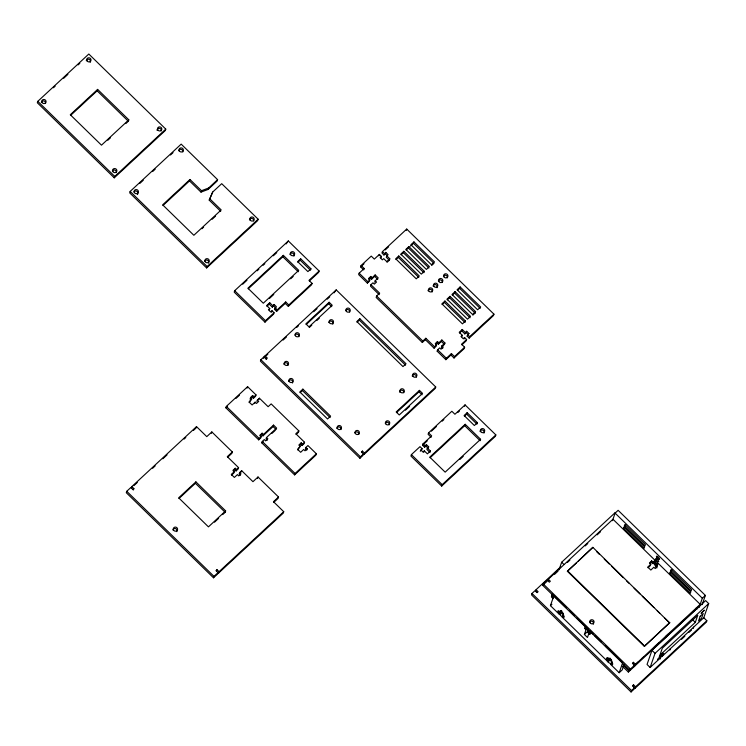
<?xml version="1.0" encoding="UTF-8"?>
<svg xmlns="http://www.w3.org/2000/svg" width="746" height="746" viewBox="0 0 746 746"><rect width="100%" height="100%" fill="white"/><g stroke="black" fill="none" stroke-linecap="round" stroke-linejoin="round"><path stroke-width="1.12" d="M37.794 101.335L37.3 102.743L114.269 177.828L165.295 130.522L165.78 129.114L88.811 54.029L37.794 101.335L114.763 176.42L114.269 177.828M70.656 115.36L97.139 90.816L97.623 89.399L128.825 119.836L128.331 121.244L125.776 123.622M200.991 192.123L201.485 190.715L189.988 179.497L189.503 180.914L200.991 192.123L208.106 189.437L217.114 181.082L217.608 179.665L181.175 144.127L130.158 191.433L129.664 192.85L206.633 267.935L257.65 220.63L258.144 219.212L221.711 183.675L212.703 192.03L209.206 200.133L220.695 211.351M208.106 189.437L208.6 188.02L217.608 179.665M212.703 192.03L209.206 200.133M227.651 457.289L231.866 453.372L232.36 451.964L211.836 431.934L206.773 436.634L196.515 426.619L131.828 486.597L133.879 488.602L133.385 490.01L130.811 487.539L126.764 491.288L126.27 492.705L213.505 577.796L217.552 574.047L218.046 572.63L213.99 576.388L213.505 577.796M206.633 267.935L207.127 266.518L258.144 219.212M131.333 488.005L131.828 486.597M309.348 281L318.626 272.402L319.12 270.985L288.329 240.949L234.682 290.698L234.188 292.115L264.97 322.141L273.577 314.169L274.071 312.751L272.02 310.756L270.705 311.977L268.448 309.767L269.763 308.546L266.686 305.543L269.716 302.727L272.794 305.729L272.309 307.147L269.231 304.144L269.716 302.727M196.515 426.619L196.021 428.036L193.466 430.405M211.342 433.351L211.836 431.934M179.003 498.477L195.396 483.287L195.89 481.869L225.646 510.907L225.161 512.315L222.7 514.6M262.098 433.193L261.613 434.61L262.946 435.906L263.431 434.498L262.098 433.193L259.878 435.263L261.212 436.559L260.718 437.977L258.694 439.851L225.851 407.81L226.346 406.402L247.607 386.689L256.027 394.914L255.542 396.322L253.5 398.215L252.167 396.919L252.661 395.501L253.994 396.807L253.5 398.215M248.259 288.823L282.846 256.755L283.34 255.346L298.736 270.36L263.301 303.212L247.905 288.198L283.34 255.346M288.329 240.949L286.138 243.942M264.97 322.141L265.464 320.733L274.071 312.751M269.269 309.963L269.763 308.546M272.309 307.147L274.118 304.517L276.374 306.718L274.565 309.348L276.617 311.352L285.224 303.37L285.709 301.962L288.795 304.965L288.301 306.373L285.224 303.37M271.525 312.164L272.02 310.756M247.113 388.106L247.607 386.689M276.617 311.352L277.111 309.935L285.709 301.962M363.992 454.482L364.477 453.074L362.425 451.069L361.418 452.001L363.992 454.482L435.254 388.405L435.748 386.988L336.204 289.886L264.933 355.963L266.984 357.959L266.49 359.376L263.925 356.896L260.886 359.712L260.391 361.129L359.936 458.24L362.976 455.424L363.47 454.006L360.43 456.822L359.936 458.24M263.431 358.313L263.925 356.896M264.933 355.963L264.438 357.371L267.833 354.229M252.661 395.501L250.432 397.562L251.766 398.868L249.229 402.598M300.2 260.195L300.694 258.787L310.951 268.793L310.457 270.211L300.2 260.195L297.915 262.312M254.666 403.558L255.151 402.15L256.484 403.446L258.713 401.385L257.379 400.08L259.403 398.205L268.131 406.71L271.162 403.894L298.876 430.927L298.381 432.344L296.106 434.452M256.885 401.497L257.379 400.08M258.909 399.614L259.403 398.205M234.738 469.654L235.232 468.246L236.566 469.542L236.072 470.959L234.738 469.654L233.256 471.034M235.232 468.246L233.004 470.306L234.337 471.612L233.843 473.02L231.568 475.137M232.36 451.964L227.297 456.655L238.589 467.667L238.095 469.075L236.072 470.959M273.829 502.338L278.053 498.421L278.547 497.013L258.013 476.992L252.959 481.683L241.667 470.67L239.643 472.544L239.149 473.962L240.482 475.258M241.172 472.078L241.667 470.67M319.12 270.985L308.993 280.375L312.08 283.377L311.586 284.785L288.301 306.373M258.694 439.851L259.188 438.434L261.212 436.559M216.508 571.1L217.002 569.692L219.054 571.688L218.559 573.105L215.986 570.625L217.002 569.692M305.907 447.423L307.24 448.719L306.755 450.136L305.422 448.831L305.907 447.423L307.93 445.548L316.36 453.764L315.866 455.181L294.614 474.885L261.771 442.854L262.266 441.445L264.289 439.562L265.623 440.867L267.851 438.797L266.518 437.501L276.635 428.111L273.558 425.108L263.431 434.498M266.518 437.501L266.024 438.909L267.357 440.215M262.946 435.906L273.064 426.525L273.558 425.108M257.529 478.4L258.013 476.992M306.214 324.501L328.669 303.687L329.154 302.27L332.24 305.273L308.956 326.86L305.869 323.857L329.154 302.27M336.204 289.886L334.012 292.87M300.106 392.648L302.382 390.531L302.876 389.123L330.59 416.156L327.55 418.972L299.836 391.939L302.876 389.123M361.12 265.492L364.207 268.495L363.712 269.903L360.635 266.9L361.12 265.492L371.247 256.102L374.324 259.104L379.388 254.414L381.439 256.419L380.945 257.827M364.207 268.495L359.143 273.185L358.649 274.603L367.377 283.107L369.401 281.233L369.885 279.815L368.552 278.519L370.781 276.449L372.114 277.754L371.629 279.163L370.286 277.866L370.781 276.449M300.694 444.252L301.188 442.844L302.522 444.14L302.027 445.558L300.694 444.252L299.211 445.632M301.188 442.844L298.959 444.905L300.293 446.211L297.757 449.941M298.876 430.927L295.836 433.743L304.564 442.257L304.07 443.665L302.027 445.558M294.614 474.885L295.099 473.477L316.36 453.764M278.547 497.013L273.484 501.704L283.741 511.719L283.256 513.127L218.559 573.105M367.377 283.107L367.862 281.699L369.885 279.815M378.893 255.822L379.388 254.414M372.114 277.754L375.154 274.938L378.231 277.941L375.191 280.757L376.525 282.063L374.305 284.123L372.972 282.818L370.939 284.702L370.454 286.11L379.173 294.623M465.345 332.492L462.268 329.49L461.774 330.898L464.851 333.9L466.66 331.271L468.917 333.471L467.117 336.101L469.169 338.106L493.46 315.577L493.955 314.169L406.719 229.069L382.428 251.598L381.933 253.015L383.985 255.011L385.794 252.381L388.051 254.582L386.241 257.211L389.319 260.214L387.043 262.331M357.082 322.253L359.358 320.137L359.852 318.728L406.029 363.778L402.989 366.594L356.812 321.545L359.852 318.728M371.629 279.163L374.66 276.346L375.154 274.938M383.985 255.011L385.794 252.381M374.706 282.165L375.191 280.757M370.939 284.702L379.667 293.206L376.627 296.022L376.133 297.44L422.32 342.489L425.36 339.672L425.845 338.255L434.573 346.769L434.079 348.177L425.36 339.672M389.319 260.214L389.813 258.806L386.736 255.803M406.234 230.486L406.719 229.069M395.995 259.505L398.271 257.389L398.765 255.981L419.289 276.001L416.249 278.817L395.725 258.797L398.765 255.981M403.334 252.698L403.828 251.281L424.353 271.311L423.859 272.719L403.334 252.698L401.05 254.806M406.113 250.115L408.398 248.008L408.883 246.59L429.407 266.611L426.376 269.427L405.852 249.406L408.883 246.59M410.421 246.124L413.452 243.308L413.946 241.9L434.47 261.921L431.44 264.737L410.906 244.716L413.946 241.9M361.931 452.477L362.425 451.069M422.32 342.489L422.814 341.071L425.845 338.255M444.448 302.438L444.942 301.03L465.467 321.05L464.972 322.459L444.448 302.438L442.173 304.555M447.236 299.855L449.512 297.747L450.006 296.339L470.53 316.36L467.49 319.176L446.966 299.155L450.006 296.339M396.527 412.603L418.972 391.781L419.466 390.372L422.544 393.375L399.259 414.962L396.182 411.96L419.466 390.372M436.997 342.936L437.492 341.528L438.825 342.824L438.331 344.242L436.997 342.936L435.515 344.316M437.492 341.528L435.263 343.589L436.596 344.894L436.102 346.303L434.079 348.177M452.3 295.164L454.575 293.057L455.069 291.639L475.594 311.66L475.099 313.078L472.824 315.185M450.938 355.003L454.025 358.005L454.51 356.588L451.433 353.585L450.938 355.003L445.884 359.693L437.156 351.18L437.65 349.771L439.674 347.897L441.007 349.193L443.236 347.132L441.902 345.827L444.942 343.011L441.856 340.008L438.825 342.824M457.363 290.474L459.639 288.357L460.133 286.949L480.657 306.97L477.617 309.786L457.093 289.765L460.133 286.949M438.331 344.242L441.371 341.426L441.856 340.008M442.742 348.541L441.408 347.244L441.902 345.827M441.408 347.244L444.448 344.428L444.942 343.011M421.565 450.062L422.059 448.644L420.007 446.649L411.4 454.622L410.906 456.039L441.697 486.066L495.353 436.326L495.848 434.909L465.056 404.882L454.929 414.263L451.852 411.26L428.568 432.848L428.073 434.265L431.16 437.268M445.884 359.693L446.369 358.285L451.433 353.585M420.25 451.283L422.059 448.644M425.919 446.024L428.176 448.225L428.67 446.817L426.414 444.616L424.605 447.246L422.553 445.241L423.047 443.833L431.645 435.85L428.568 432.848M461.821 336.716L462.306 335.308L459.228 332.296L462.268 329.49M424.605 447.246L426.414 444.616M423.821 452.262L424.315 450.854L427.393 453.857L430.433 451.041L427.355 448.038L428.67 446.817M464.077 338.917L464.572 337.509L466.623 339.505L466.129 340.922L461.914 344.829M464.851 333.9L466.66 331.271M427.355 448.038L426.861 449.446L429.938 452.449L430.433 451.041M467.117 336.101L468.917 333.471M466.623 339.505L461.56 344.204L464.637 347.207L464.143 348.615L454.025 358.005M469.169 338.106L469.654 336.688L493.955 314.169M464.562 406.29L465.056 404.882M466.66 414.114L467.155 412.697L477.412 422.712L476.918 424.12L466.66 414.114L464.385 416.221M441.697 486.066L442.191 484.658L495.848 434.909M464.702 425.686L465.196 424.278L480.592 439.291L480.098 440.709L464.702 425.686L430.116 457.755M560.647 566.885L536.048 589.694L538.099 591.699L537.083 592.641L535.031 590.636L531.991 593.452L531.506 594.86L631.051 691.971L634.091 689.155L634.576 687.747L632.524 685.742L633.54 684.8L635.592 686.805L635.098 688.222L633.046 686.217L633.54 684.8M536.048 589.694L535.553 591.112L536.924 592.445M634.007 666.672L634.501 665.255L630.454 669.013L629.96 670.43L542.724 585.33L543.219 583.922L612.97 519.244L655.044 560.293L654.559 561.71L652.536 563.584L651.193 562.279L651.687 560.871L653.02 562.167L652.536 563.584M547.788 580.64L548.282 579.222L550.334 581.227L549.326 582.169L547.266 580.164L546.781 581.572L542.724 585.33M559.006 569.851L561.654 562.242L615.31 512.493M561.887 611.058L558.857 613.874L550.427 605.649L553.868 595.765L566.186 607.776M567.37 571.287L592.846 547.35L669.647 622.91L644.339 646.372L567.37 571.287L576.649 562.689M558.857 613.874L561.458 610.815M610.424 658.401L607.384 661.217L562.223 617.166L562.559 616.224L563.892 617.52L564.246 616.485L562.913 615.189L563.407 613.772L560.33 610.769L559.547 611.888L558.213 610.592L557.849 611.627L559.183 612.923M592.846 547.35L578.337 561.123M612.475 520.661L615.105 513.127L618.136 510.311L705.371 595.411L702.154 604.652M590.618 631.377L589.098 632.785L587.456 637.485L584.379 634.482L586.02 629.773L584.687 628.477L585.05 627.442L586.384 628.738L586.71 627.796L576.854 618.192M584.379 634.482L587.419 631.666L588.398 628.841M623.563 528.317L624.057 526.909L644.581 546.93L644.087 548.338L623.563 528.317L625.083 526.909M624.383 525.967L624.878 524.55L645.402 544.571L644.908 545.988L624.383 525.967L625.903 524.559M607.384 661.217L607.71 660.266L606.377 658.96L606.74 657.925L608.074 659.231L608.857 658.112L611.934 661.115L611.44 662.532L612.783 663.828L612.419 664.863L611.086 663.567L610.76 664.509L619.18 672.724L622.22 669.908L624.132 664.416M651.687 560.871L649.458 562.932L650.792 564.237L650.307 565.645L648.022 567.762M656.946 567.893L655.613 566.587L656.098 565.179L658.131 563.295L700.205 604.344L635.517 664.322L635.023 665.73L632.449 663.259L633.466 662.317L635.517 664.322M619.18 672.724L622.63 662.84L605.388 646.017M622.556 666.383L628.346 672.034L629.335 669.218M632.972 663.735L633.466 662.317M644.339 646.372L669.815 622.434M669.74 573.366L670.234 571.958L690.759 591.979L690.264 593.387L669.74 573.366L671.26 571.958M670.561 571.016L671.055 569.599L691.579 589.62L691.085 591.037L670.561 571.016L672.081 569.608M631.051 691.971L631.545 690.563L634.576 687.747M661.767 656.676L703.776 617.725L708.7 603.598L705.623 600.595L651.967 650.344L647.043 664.462L650.13 667.474L658.727 659.492L659.063 658.55L657.739 659.772L659.912 656.098L662.952 653.282L662.457 654.699L663.772 653.477L661.767 656.676L660.229 655.174A2.173 2.042 19.2 0 1 658.168 658.55M650.13 667.474L655.044 653.347L708.7 603.598M669.88 650.111L670.374 648.694M699.114 607.468L702.331 598.217L705.371 595.411M693.165 628.524L693.659 627.106M695.3 622.397L697.752 615.338L662.327 648.19L659.865 655.249L695.3 622.397L692.223 619.394M703.543 617.492L706.863 620.728L706.369 622.136L635.098 688.222M251.766 398.868L249.033 401.954L252.12 404.966L255.151 402.15M300.293 446.211L297.57 449.297L300.647 452.3L303.678 449.484L305.011 450.789L307.24 448.719M53.46 87.767L55.157 86.191M63.662 78.302L67.914 74.367M78.116 64.902L79.822 63.326M97.623 89.399L70.292 114.744L101.493 145.172L128.825 119.836M107.834 140.248L110.399 137.879M114.763 176.42L165.78 129.114M139.866 183.385L143.269 180.234M152.622 171.561L155.177 169.193M170.48 155L173.035 152.641M189.988 179.497L162.656 204.842L193.857 235.279L221.189 209.934L209.691 198.725M163.02 205.467L189.503 180.914M201.905 228.77L203.611 227.185M212.153 219.268L215.575 216.098M242.702 284.217L246.963 280.263M257.184 270.789L258.881 269.213M263.142 265.268L264.849 263.683M273.362 255.785L276.766 252.633M300.694 258.787L297.654 261.604L307.911 271.609L310.951 268.793M269.558 298.372L273.773 294.456M290.651 278.817L293.178 276.468M266.947 306.252L269.231 304.144M272.794 305.729L274.118 304.517M274.565 309.348L275.88 308.126L273.623 305.925M288.795 304.965L312.08 283.377M360.635 266.9L364.011 263.776M283.107 340.064L286.501 336.922M296.684 327.485L298.381 325.909M313.646 311.744L317.041 308.602M327.224 299.165L329.769 296.805M265.977 358.901L266.984 357.959M385.281 249.901L388.638 246.795M133.888 485.646L137.292 482.485M152.613 468.283L155.168 465.914M162.824 458.809L167.076 454.864M184.103 439.077L185.81 437.501M381.439 256.419L380.124 257.64L382.381 259.841L383.696 258.62L386.773 261.622L389.813 258.806M132.863 489.535L133.879 488.602M309.292 327.503L311.791 325.191M316.78 320.566L319.269 318.253M225.851 407.81L227.549 406.234M236.053 398.355L239.457 395.203M368.804 279.237L370.286 277.866M403.828 251.281L400.788 254.097L421.313 274.127L424.353 271.311M249.938 398.979L252.167 396.919M253.994 396.807L256.027 394.914M195.89 481.869L178.676 497.824L208.442 526.862L225.646 510.907M431.701 265.445L433.976 263.338L413.452 243.308M260.121 435.981L261.613 434.61M261.771 442.854L263.124 441.604M271.926 433.435L275.302 430.311M234.337 471.612L231.297 474.428L234.375 477.431L237.415 474.615L238.748 475.911L240.977 473.85L239.643 472.544M236.566 469.542L238.589 467.667M444.942 301.03L441.902 303.846L462.436 323.867L465.467 321.05M455.069 291.639L452.029 294.456L472.554 314.476L475.594 311.66M214.503 522.191L218.606 518.395M302.522 444.14L304.564 442.257M434.573 346.769L436.596 344.894M437.156 351.18L438.508 349.93M459.499 333.005L461.774 330.898M462.306 335.308L460.991 336.521L463.247 338.731L464.572 337.509M219.054 571.688L283.741 511.719M454.51 356.588L464.637 347.207M405.423 410.207L409.582 406.356M364.477 453.074L435.748 386.988M431.402 431.179L436.391 426.553M442.21 421.154L443.879 419.616M422.553 445.241L427.244 440.895M457.811 412.547L459.499 410.981M424.315 450.854L423.001 452.067L420.744 449.866M467.155 412.697L464.115 415.513L474.372 425.528L477.412 422.712M465.196 424.278L429.761 457.13L445.157 472.143L480.592 439.291M459.853 459.48L463.229 456.347M554.604 574.327L558.008 571.166M567.37 562.484L569.925 560.115M585.246 545.913L587.792 543.545M597.154 534.863L600.567 531.712M550.427 605.649L551.947 604.241M559.547 611.888L561.067 610.48M562.223 617.166L563.743 615.758A2.173 2.042 19.2 0 1 560.125 614.723A2.173 2.042 19.2 0 1 562.754 612.289M649.71 563.659L651.193 562.279M650.792 564.237L647.761 567.053L650.838 570.056L653.878 567.24L655.212 568.545L657.44 566.475L656.098 565.179M653.02 562.167L655.044 560.293M584.687 628.477L586.207 627.069M586.02 629.773L587.54 628.365M655.613 566.587L657.636 564.713M606.377 658.96L607.897 657.552M607.71 660.266L609.995 658.159M610.76 664.509L612.27 663.101M633.941 665.898L638.194 661.954M641.597 658.802L643.304 657.226M654.354 646.968L658.606 643.033M665.413 636.72L668.808 633.568M695.859 608.932L697.37 607.524M628.346 672.034L699.711 605.752M681.527 639.313L684.847 636.235M689.006 632.375L691.505 630.062M635.592 686.805L706.863 620.728M201.485 190.715L208.6 188.02M459.639 288.357L480.163 308.387M408.398 248.008L428.922 268.028M454.575 293.057L475.099 313.078M449.512 297.747L470.036 317.768M398.271 257.389L418.795 277.409M385.3 253.789L387.556 255.999M466.175 332.679L468.432 334.879M382.428 251.598L384.479 253.603M467.602 334.693L469.654 336.688M374.66 276.346L377.737 279.349M441.371 341.426L444.448 344.428M615.105 513.127L702.331 598.217M359.143 273.185L367.862 281.699M437.65 349.771L446.369 358.285M696.344 607.524L697.715 608.857M376.627 296.022L422.814 341.071M359.358 320.137L405.535 365.195M596.819 551.863L599.299 554.287M604.269 559.127L609.23 563.976M611.72 566.391L623.302 577.693M626.612 580.929L629.092 583.344M634.063 588.193L639.854 593.844M642.334 596.268L653.925 607.57M657.235 610.797L659.716 613.221M664.686 618.061L669.647 622.91M282.846 256.755L298.241 271.777M328.669 303.687L331.746 306.69M418.972 391.781L422.059 394.783M97.139 90.816L128.331 121.244M561.654 562.242L563.967 564.498M651.967 650.344L655.044 653.347M567.538 570.821L644.507 645.905M423.047 443.833L425.099 445.828M275.06 307.939L277.111 309.935M411.4 454.622L442.191 484.658M543.219 583.922L630.454 669.013M554.017 595.746L552.366 594.133L551.378 596.959L553.038 598.572M569.468 610.983L574.392 615.786M593.07 634.007L589.788 630.799L589.461 631.741L590.795 633.046L590.431 634.081L589.098 632.785M594.711 635.611L601.285 642.017M551.872 595.541L553.532 597.154M587.466 630.258L589.946 632.683M623.05 664.975L628.841 670.626M587.419 631.666L589.722 633.923M587.801 632.477L589.452 634.091M234.682 290.698L265.464 320.733M130.158 191.433L207.127 266.518M531.991 593.452L631.545 690.563M302.382 390.531L330.096 417.564M260.886 359.712L360.43 456.822M273.064 426.525L276.151 429.528M226.346 406.402L259.188 438.434M262.266 441.445L295.099 473.477M195.396 483.287L225.161 512.315M126.764 491.288L213.99 576.388M41.319 102.333A2.173 2.042 19.2 0 1 43.958 100.962A2.173 2.042 19.2 0 1 45.506 103.526M86.275 60.659A2.173 2.042 19.2 0 1 89.175 59.382A2.173 2.042 19.2 0 1 90.247 62.347M157.014 130.27A2.173 2.042 19.2 0 1 159.439 128.303A2.173 2.042 19.2 0 1 161.267 130.932M112.348 170.927A2.173 2.042 19.2 0 1 116.32 172.606M137.656 194.119A2.173 2.042 19.2 0 1 137.32 194.538M133.898 191.946A2.173 2.042 19.2 0 1 137.87 193.634M178.639 150.767A2.173 2.042 19.2 0 1 181.269 149.386A2.173 2.042 19.2 0 1 182.817 151.96M249.444 219.837A2.173 2.042 19.2 0 1 252.083 218.466A2.173 2.042 19.2 0 1 253.631 221.03M204.712 261.025A2.173 2.042 19.2 0 1 207.658 260.363A2.173 2.042 19.2 0 1 208.47 263.198M172.858 529.958A2.173 2.042 19.2 0 1 175.758 528.681A2.173 2.042 19.2 0 1 176.83 531.646M433.072 286.044A2.173 2.042 19.2 0 1 435.981 284.767A2.173 2.042 19.2 0 1 437.044 287.723M428.008 290.735A2.173 2.042 19.2 0 1 430.647 289.364A2.173 2.042 19.2 0 1 432.195 291.928M438.35 280.86A2.173 2.042 19.2 0 1 442.322 282.548M443.413 276.169A2.173 2.042 19.2 0 1 447.386 277.848M289.914 254.498A2.173 2.042 19.2 0 1 292.824 253.22A2.173 2.042 19.2 0 1 293.887 256.186M479.976 431.44A2.173 2.042 19.2 0 1 482.886 430.162A2.173 2.042 19.2 0 1 483.949 433.128M336.744 428.39A2.173 2.042 19.2 0 1 339.383 427.01A2.173 2.042 19.2 0 1 340.931 429.584M288.515 381.337A2.173 2.042 19.2 0 1 291.416 380.059A2.173 2.042 19.2 0 1 292.488 383.015M345.696 310.448A2.173 2.042 19.2 0 1 349.669 312.136M412.193 376.012A2.173 2.042 19.2 0 1 414.823 374.641A2.173 2.042 19.2 0 1 416.371 377.206M385.225 423.178A2.173 2.042 19.2 0 1 389.198 424.856M294.922 335.075A2.173 2.042 19.2 0 1 298.894 336.754M283.806 364.225A2.173 2.042 19.2 0 1 286.436 362.845A2.173 2.042 19.2 0 1 287.984 365.419M328.753 322.552A2.173 2.042 19.2 0 1 331.653 321.265A2.173 2.042 19.2 0 1 332.725 324.23M354.826 432.811A2.173 2.042 19.2 0 1 358.798 434.489M399.492 392.154A2.173 2.042 19.2 0 1 401.926 390.195A2.173 2.042 19.2 0 1 403.745 392.816M607.859 662.122A2.173 2.042 19.2 0 1 610.76 660.844A2.173 2.042 19.2 0 1 611.832 663.809M559.836 614.583A2.173 2.042 19.2 0 1 563.575 614.695M659.287 656.247A2.173 2.042 19.2 0 1 660.098 659.082M611.981 662.812A2.173 2.042 19.2 0 1 609.062 662.84A2.173 2.042 19.2 0 1 608.661 660.07A2.173 2.042 19.2 0 1 611.506 659.557M656.079 566.214A2.173 0.671 47.2 0 1 654.121 564.032A2.173 0.671 47.2 0 1 654.718 563.351A2.173 0.671 47.2 0 1 656.788 565.421M589.872 621.679A2.173 2.042 19.2 0 1 593.564 623.255M593.499 623.777A2.173 2.042 19.2 0 1 593.284 624.271M701.231 613.231L704.28 610.284L701.231 613.231M700.168 616.289L698.526 620.998L701.566 618.182L703.208 613.473L700.168 616.289M42.046 102.491A2.173 2.042 19.2 0 0 45.786 102.603A2.173 2.042 19.2 0 0 43.893 99.46A2.173 2.042 19.2 0 0 42.046 102.491M86.993 60.818A2.173 2.042 19.2 0 0 90.732 60.93A2.173 2.042 19.2 0 0 88.839 57.787A2.173 2.042 19.2 0 0 86.993 60.818M112.851 171.571A2.173 2.042 19.2 0 0 116.6 171.683A2.173 2.042 19.2 0 0 114.707 168.54A2.173 2.042 19.2 0 0 112.851 171.571M157.798 129.897A2.173 2.042 19.2 0 0 161.546 130.009A2.173 2.042 19.2 0 0 159.653 126.867A2.173 2.042 19.2 0 0 157.798 129.897M134.401 192.589A2.173 2.042 19.2 0 0 138.15 192.71A2.173 2.042 19.2 0 0 136.257 189.568A2.173 2.042 19.2 0 0 134.401 192.589M179.357 150.916A2.173 2.042 19.2 0 0 183.096 151.037A2.173 2.042 19.2 0 0 181.203 147.894A2.173 2.042 19.2 0 0 179.357 150.916M205.215 261.669A2.173 2.042 19.2 0 0 208.964 261.781A2.173 2.042 19.2 0 0 207.071 258.638A2.173 2.042 19.2 0 0 205.215 261.669M250.162 219.995A2.173 2.042 19.2 0 0 253.91 220.107A2.173 2.042 19.2 0 0 252.017 216.965A2.173 2.042 19.2 0 0 250.162 219.995M173.576 530.117A2.173 2.042 19.2 0 0 177.315 530.229A2.173 2.042 19.2 0 0 175.422 527.086A2.173 2.042 19.2 0 0 173.576 530.117M433.79 286.203A2.173 2.042 19.2 0 0 437.538 286.315A2.173 2.042 19.2 0 0 435.645 283.172A2.173 2.042 19.2 0 0 433.79 286.203M428.736 290.893A2.173 2.042 19.2 0 0 432.475 291.005A2.173 2.042 19.2 0 0 430.582 287.863A2.173 2.042 19.2 0 0 428.736 290.893M438.853 281.503A2.173 2.042 19.2 0 0 442.602 281.624A2.173 2.042 19.2 0 0 440.709 278.482A2.173 2.042 19.2 0 0 438.853 281.503M443.917 276.813A2.173 2.042 19.2 0 0 447.665 276.925A2.173 2.042 19.2 0 0 445.763 273.782A2.173 2.042 19.2 0 0 443.917 276.813M290.632 254.656A2.173 2.042 19.2 0 0 294.381 254.768A2.173 2.042 19.2 0 0 292.488 251.626A2.173 2.042 19.2 0 0 290.632 254.656M480.704 431.598A2.173 2.042 19.2 0 0 484.443 431.71A2.173 2.042 19.2 0 0 482.55 428.568A2.173 2.042 19.2 0 0 480.704 431.598M337.462 428.54A2.173 2.042 19.2 0 0 341.211 428.661A2.173 2.042 19.2 0 0 339.318 425.518A2.173 2.042 19.2 0 0 337.462 428.54M289.234 381.495A2.173 2.042 19.2 0 0 292.973 381.607A2.173 2.042 19.2 0 0 291.08 378.464A2.173 2.042 19.2 0 0 289.234 381.495M346.2 311.101A2.173 2.042 19.2 0 0 349.949 311.213A2.173 2.042 19.2 0 0 348.056 308.07A2.173 2.042 19.2 0 0 346.2 311.101M295.425 335.719A2.173 2.042 19.2 0 0 299.174 335.831A2.173 2.042 19.2 0 0 297.272 332.688A2.173 2.042 19.2 0 0 295.425 335.719M412.911 376.171A2.173 2.042 19.2 0 0 416.65 376.282A2.173 2.042 19.2 0 0 414.757 373.14A2.173 2.042 19.2 0 0 412.911 376.171M385.738 423.821A2.173 2.042 19.2 0 0 389.477 423.933A2.173 2.042 19.2 0 0 387.584 420.791A2.173 2.042 19.2 0 0 385.738 423.821M284.524 364.374A2.173 2.042 19.2 0 0 288.264 364.496A2.173 2.042 19.2 0 0 286.371 361.353A2.173 2.042 19.2 0 0 284.524 364.374M329.471 322.701A2.173 2.042 19.2 0 0 333.22 322.822A2.173 2.042 19.2 0 0 331.317 319.67A2.173 2.042 19.2 0 0 329.471 322.701M355.329 433.454A2.173 2.042 19.2 0 0 359.078 433.566A2.173 2.042 19.2 0 0 357.185 430.423A2.173 2.042 19.2 0 0 355.329 433.454M400.285 391.781A2.173 2.042 19.2 0 0 404.024 391.892A2.173 2.042 19.2 0 0 402.131 388.75A2.173 2.042 19.2 0 0 400.285 391.781M655.081 561.943A2.173 0.671 47.2 0 0 657.767 564.135A2.173 0.671 47.2 0 0 656.182 561.43A2.173 0.671 47.2 0 0 655.081 561.943M655.902 559.584A2.173 0.671 47.2 0 0 658.587 561.785A2.173 0.671 47.2 0 0 657.002 559.08A2.173 0.671 47.2 0 0 655.902 559.584M656.722 557.234A2.173 0.671 47.2 0 0 659.408 559.425A2.173 0.671 47.2 0 0 657.823 556.721A2.173 0.671 47.2 0 0 656.722 557.234M590.03 622.742A2.173 2.042 19.2 0 0 593.779 622.854A2.173 2.042 19.2 0 0 591.886 619.712A2.173 2.042 19.2 0 0 590.03 622.742"/></g></svg>
